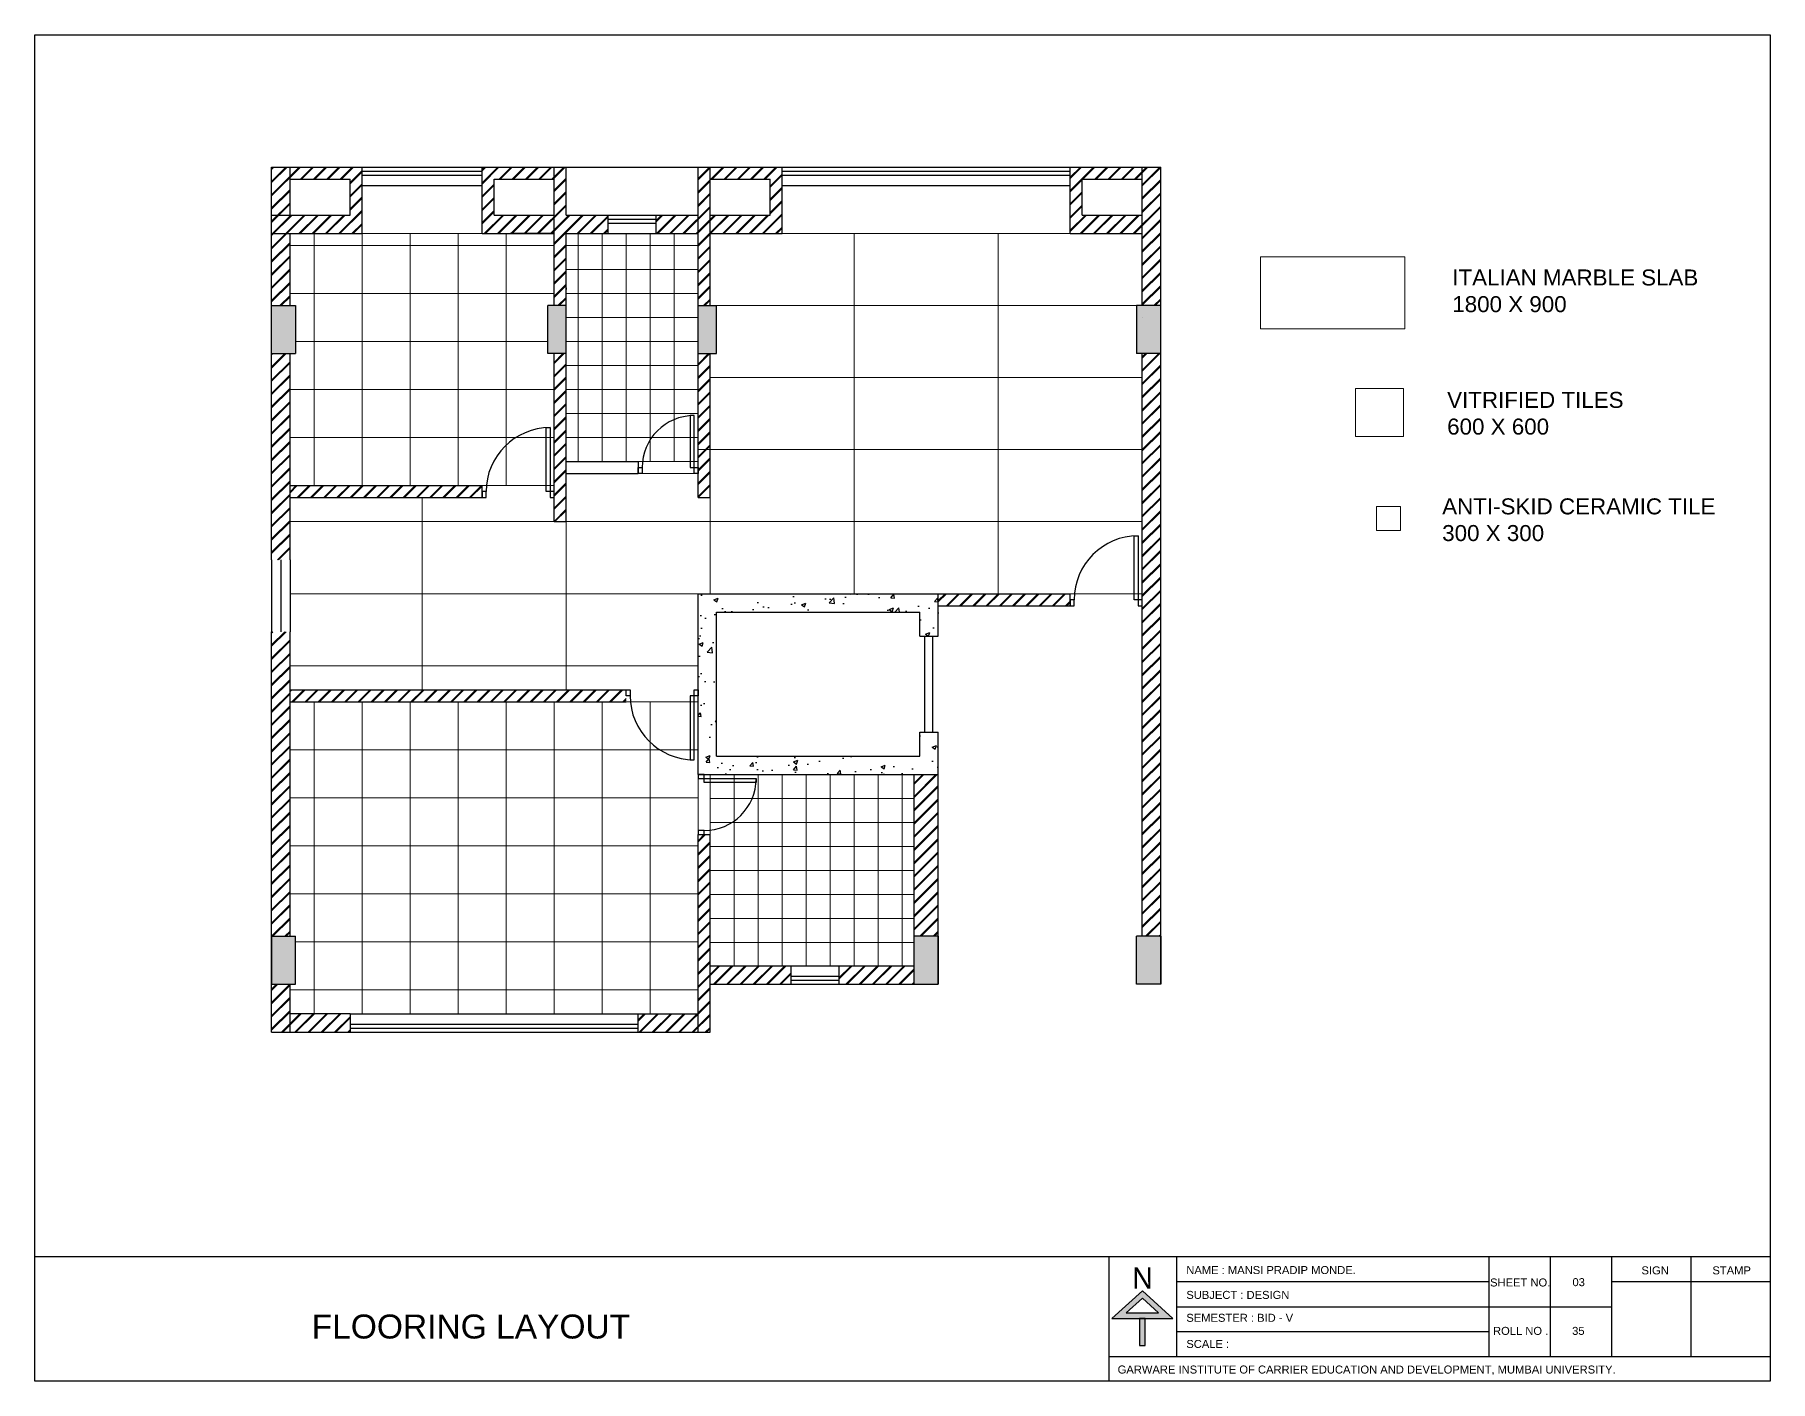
# Model space of a CAD drawing. Header units: millimetres. Extents: x 68955 to 118645, y -193284 to 16474.
# Drawn here: x 75899 to 97588, y -101025 to -84199 of the extents above; entities that cross this region are included whole.
import ezdxf

# ---------------------------------------------------------------- set-up
doc = ezdxf.new("R2010")
doc.units = ezdxf.units.MM
for name, color, linetype, lineweight in [('coloum', 250, 'Continuous', 25), ('door', 4, 'Continuous', 25), ('plan', 7, 'Continuous', 25), ('TEXT', 250, 'Continuous', 15), ('window', 40, 'Continuous', 25)]:
    doc.layers.add(name, color=color, linetype=linetype, lineweight=lineweight)
doc.layers.add('flooring', color=7, linetype='Continuous', lineweight=13, true_color=0xb3673d)
doc.layers.add('PDF6_0', color=7, linetype='Continuous')
doc.layers.add('PDF6_TEXT', color=7, linetype='Continuous')
doc.layers.add('PDF6_wall', color=7, linetype='Continuous', true_color=0x929498)
doc.styles.add('PDF Arial', font='arial.ttf')
doc.styles.add('PDF Yu Gothic', font='Yu Gothic.ttf')
doc.styles.get("Standard").update_dxf_attribs({"font": 'arial.ttf'})
pattern_1 = [(45, (39433.45, -92666.68), (-82.7315, 82.7315), []), (45, (39448.45, -92666.68), (-82.7315, 82.7315), [])]

msp = doc.modelspace()

# ---------------------------------------------------------------- hatches: boundary and pattern name
at = {"layer": 'coloum', "lineweight": 25}
h = msp.add_hatch(dxfattribs=at)
h.set_pattern_fill('JIS_LC_8A', color=251, scale=15)
h.set_pattern_definition([(45, (98216.44, -93646.11), (-82.7315, 82.7315), []), (45, (98231.44, -93646.11), (-82.7315, 82.7315), [])])
h.paths.add_polyline_path([(79089.595, -89833.368), (79089.595, -88183.368), (78859.595, -88183.368), (78859.595, -89983.368), (78859.595, -90758.368), (79089.595, -90758.368), (79089.595, -89983.368)])
h.paths.add_polyline_path([(79089.595, -86683.368), (78859.595, -86683.368), (78859.595, -87583.368), (79089.595, -87583.368)])
h.paths.add_polyline_path([(79989.595, -85853.368), (79089.595, -85853.368), (79089.595, -86003.368), (79839.595, -86003.368), (79839.595, -86453.368), (78859.595, -86453.368), (78859.595, -86683.368), (79089.595, -86683.368), (79989.595, -86683.368)])
h.paths.add_polyline_path([(81639.595, -86003.368), (82389.595, -86003.368), (82389.595, -85853.368), (81489.595, -85853.368), (81489.595, -86683.368), (82389.595, -86683.368), (82389.595, -86453.368), (81639.595, -86453.368)])
h.paths.add_polyline_path([(79089.595, -85853.368), (78859.595, -85853.368), (78859.595, -86453.368), (79089.595, -86453.368)], flags=17)
h.paths.add_polyline_path([(83064.595, -86453.368), (82539.595, -86453.368), (82539.595, -85853.368), (82389.595, -85853.368), (82389.595, -87583.368), (82539.595, -87583.368), (82539.595, -86683.368), (83064.595, -86683.368)])
h.paths.add_polyline_path([(84189.595, -86453.368), (83664.595, -86453.368), (83664.595, -86683.368), (84189.595, -86683.368)])
h.paths.add_polyline_path([(82539.595, -88183.368), (82389.595, -88183.368), (82389.595, -90283.368), (82539.595, -90283.368), (82539.595, -89683.368)])
h.paths.add_polyline_path([(84339.595, -88183.368), (84189.595, -88183.368), (84189.595, -89983.368), (84339.595, -89983.368)])
h.paths.add_polyline_path([(84339.595, -85853.368), (84189.595, -85853.368), (84189.595, -87583.368), (84339.595, -87583.368)])
h.paths.add_polyline_path([(85239.595, -85853.368), (84339.595, -85853.368), (84339.595, -86003.368), (85089.595, -86003.368), (85089.595, -86453.368), (84339.595, -86453.368), (84339.595, -86683.368), (85239.595, -86683.368)])
h.paths.add_polyline_path([(89739.595, -86453.368), (88989.595, -86453.368), (88989.595, -86003.368), (89739.595, -86003.368), (89739.595, -85853.368), (88839.595, -85853.368), (88839.595, -86683.368), (89739.595, -86683.368)])
h.paths.add_polyline_path([(89969.595, -85853.368), (89739.595, -85853.368), (89739.595, -87583.368), (89969.595, -87583.368)])
h.paths.add_polyline_path([(89969.595, -88183.368), (89739.595, -88183.368), (89739.595, -95463.368), (89969.595, -95463.368)])
h.paths.add_polyline_path([(88839.595, -91258.368), (88839.595, -91183.368), (87189.595, -91183.368), (87189.595, -91333.368), (88839.595, -91333.368)])
h.paths.add_polyline_path([(84339.595, -94193.368), (84189.595, -94193.368), (84189.595, -96663.368), (84339.595, -96663.368)])
h.paths.add_polyline_path([(85349.595, -95833.368), (84339.595, -95833.368), (84339.595, -96063.368), (85349.595, -96063.368)])
h.paths.add_polyline_path([(86889.595, -95833.368), (85949.595, -95833.368), (85949.595, -96063.368), (86889.595, -96063.368)])
h.paths.add_polyline_path([(79839.595, -96433.368), (79089.595, -96433.368), (79089.595, -96663.368), (79839.595, -96663.368)])
h.paths.add_polyline_path([(84189.595, -96433.368), (83439.595, -96433.368), (83439.595, -96663.368), (84189.595, -96663.368)])
h.paths.add_polyline_path([(79089.595, -92533.368), (79089.595, -91658.368), (78859.595, -91658.368), (78859.595, -92533.368), (78859.595, -95463.368), (79089.595, -95463.368)])
h.paths.add_polyline_path([(79089.595, -96063.368), (78859.595, -96063.368), (78859.595, -96663.368), (79089.595, -96663.368)])
h = msp.add_hatch(dxfattribs=at)
h.set_pattern_fill('JIS_LC_8A', color=251, scale=15)
h.set_pattern_definition(pattern_1)
h.paths.add_polyline_path([(79389.595, -89983.368), (81489.595, -89983.368), (81489.595, -89833.368), (79089.595, -89833.368), (79089.595, -89983.368)])
h = msp.add_hatch(dxfattribs=at)
h.set_pattern_fill('JIS_LC_8A', color=251, scale=15)
h.set_pattern_definition(pattern_1)
h.paths.add_polyline_path([(79089.595, -92383.368), (79089.595, -92533.368), (83289.595, -92533.368), (83289.595, -92383.368)])
h = msp.add_hatch(dxfattribs=at)
h.set_pattern_fill('JIS_LC_8A', color=251, scale=15)
h.set_pattern_definition([(45, (77183.29, -92666.68), (-82.7315, 82.7315), []), (45, (77198.29, -92666.68), (-82.7315, 82.7315), [])])
h.paths.add_polyline_path([(86889.595, -95463.368), (87189.595, -95463.368), (87189.595, -93443.368), (86889.595, -93443.368)])
at = {"layer": 'PDF6_wall', "transparency": 33554559}
h = msp.add_hatch(color=256, dxfattribs=at)
h.paths.add_polyline_path([(90044.901, -100170.666), (89844.691, -99986.8), (89742.542, -99892.823), (89636.308, -99986.8), (89436.098, -100170.666), (89358.465, -100240.127), (89705.769, -100240.127), (89705.769, -100579.259), (89775.23, -100579.259), (89775.23, -100240.127), (90122.534, -100240.127)])
h.paths.add_polyline_path([(89942.753, -100170.666), (89538.246, -100170.666), (89742.542, -99986.8)], flags=0)
at = {"layer": 'plan', "lineweight": 25}
h = msp.add_hatch(dxfattribs=at)
h.set_pattern_fill('AR-CONC', color=252, scale=3)
h.set_pattern_definition([(50, (39433.45, -92666.7), (546.554, -47.8173), [57.15, -628.65]), (355, (39433.45, -92666.7), (-105.73, 573.1705), [45.72, -502.922]), (100.4514, (39479, -92670.67), (440.824, 525.353), [48.57, -534.271]), (46.1842, (39433.45, -92514.3), (813.237, -126.127), [85.725, -942.975]), (96.6356, (39501.2, -92524.8), (712.212, 742.278), [72.855, -801.407]), (351.1842, (39433.45, -92514.3), (712.212, 742.278), [68.58, -754.379]), (21, (39509.65, -92552.4), (454.843, -306.7956), [57.15, -628.65]), (326, (39509.65, -92552.4), (185.406, 552.564), [45.72, -502.92]), (71.4514, (39547.55, -92577.95), (640.249, 245.7683), [48.57, -534.27]), (37.5, (39433.45, -92666.68), (9.2658, 253.6651), [0, -496.824, 0, -510.54, 0, -504.825]), (7.5, (39433.45, -92666.68), (200.459, 300.5417), [0, -291.084, 0, -485.394, 0, -192.405]), (327.5, (39263.52, -92666.68), (406.7718, -17.1862), [0, -190.5, 0, -594.36, 0, -788.67]), (317.5, (39187.32, -92666.68), (444.3875, 76.2795), [0, -247.65, 0, -394.716, 0, -560.07])])
h.paths.add_polyline_path([(87189.595, -95463.368), (86889.595, -95463.368), (86889.595, -95833.368), (86889.595, -96063.368), (87189.595, -96063.368)])
h.paths.add_polyline_path([(89969.595, -95463.368), (89669.595, -95463.368), (89669.595, -96063.368), (89969.595, -96063.368)])
h.paths.add_polyline_path([(79159.595, -95463.368), (78859.595, -95463.368), (78859.595, -96063.368), (79089.595, -96063.368), (79159.595, -96063.368)])
h.paths.add_polyline_path([(79159.595, -87583.368), (78859.595, -87583.368), (78859.595, -88183.368), (79159.595, -88183.368)])
h.paths.add_polyline_path([(82539.595, -87583.368), (82309.595, -87583.368), (82309.595, -88183.368), (82539.595, -88183.368)])
h.paths.add_polyline_path([(84419.595, -87583.368), (84189.595, -87583.368), (84189.595, -88183.368), (84419.595, -88183.368)])
h.paths.add_polyline_path([(89969.595, -87583.368), (89669.595, -87583.368), (89669.595, -88183.368), (89969.595, -88183.368)])
h = msp.add_hatch(dxfattribs=at)
h.set_pattern_fill('AR-CONC', color=252, scale=3)
h.set_pattern_definition([(50, (77183.3, -92666.7), (546.554, -47.817), [57.15, -628.65]), (355, (77183.3, -92666.7), (-105.73, 573.17), [45.72, -502.922]), (100.4514, (77228.84, -92670.67), (440.824, 525.353), [48.57, -534.27]), (46.184, (77183.3, -92514.3), (813.237, -126.127), [85.725, -942.975]), (96.636, (77251.1, -92524.8), (712.21, 742.28), [72.855, -801.41]), (351.184, (77183.3, -92514.3), (712.21, 742.28), [68.58, -754.38]), (21, (77259.5, -92552.4), (454.843, -306.796), [57.15, -628.65]), (326, (77259.5, -92552.4), (185.406, 552.564), [45.72, -502.92]), (71.4514, (77297.4, -92577.95), (640.25, 245.768), [48.57, -534.27]), (37.5, (77183.3, -92666.68), (9.2658, 253.665), [0, -496.824, 0, -510.54, 0, -504.825]), (7.5, (77183.3, -92666.68), (200.459, 300.542), [0, -291.084, 0, -485.394, 0, -192.405]), (327.5, (77013.37, -92666.68), (406.7718, -17.1862), [0, -190.5, 0, -594.36, 0, -788.67]), (317.5, (76937.17, -92666.68), (444.388, 76.28), [0, -247.65, 0, -394.716, 0, -560.07])])
h.paths.add_polyline_path([(84189.595, -91183.368), (84189.595, -93443.368), (84264.595, -93443.368), (87189.595, -93443.368), (87189.595, -92913.368), (86959.595, -92913.368), (86959.595, -93213.368), (84419.595, -93213.368), (84419.595, -91413.368), (86959.595, -91413.368), (86959.595, -91713.368), (87189.595, -91713.368), (87189.595, -91183.368)])

# ---------------------------------------------------------------- linework, layer by layer
for p, q in [((82389.595, -86683.368), (81839.595, -86683.368)), ((83439.595, -89533.368), (83439.595, -89683.368)), ((87189.595, -95463.368), (87189.595, -93443.368))]:
    msp.add_line(p, q)
at = {"color": 0}
for points in [[(82539.595, -87205.368), (82539.595, -87184.368)], [(82539.595, -87272.368), (82539.595, -87260.368)], [(82539.595, -87294.368), (82539.595, -87272.368)], [(82539.595, -87306.368), (82539.595, -87294.368)], [(82539.595, -87361.368), (82539.595, -87382.368)]]:
    msp.add_lwpolyline(points, dxfattribs=at)
at = {"layer": 'coloum'}
for p, q in [((78859.595, -87583.368), (79159.595, -87583.368)), ((82539.595, -87583.368), (82309.595, -87583.368)), ((82309.595, -88183.368), (82309.595, -87583.368)), ((84189.595, -88183.368), (84189.595, -87583.368)), ((84189.595, -87583.368), (84419.595, -87583.368)), ((84419.595, -88183.368), (84419.595, -87583.368)), ((89969.595, -87583.368), (89669.595, -87583.368)), ((89669.595, -87583.368), (89669.595, -88183.368)), ((89969.595, -88183.368), (89969.595, -87583.368)), ((89739.595, -87726.894), (89739.595, -87726.894)), ((89739.595, -87726.894), (89739.595, -87726.894)), ((78859.595, -88183.368), (79159.595, -88183.368)), ((82539.595, -88183.368), (82309.595, -88183.368)), ((84189.595, -88183.368), (84419.595, -88183.368)), ((89969.595, -88183.368), (89669.595, -88183.368)), ((78859.595, -95463.368), (78859.595, -96063.368)), ((78859.595, -95463.368), (79159.595, -95463.368)), ((79159.595, -96063.368), (79159.595, -95463.368)), ((87189.595, -95463.368), (86889.595, -95463.368)), ((87189.595, -95463.368), (87189.595, -96063.368)), ((87189.595, -96063.368), (87189.595, -95463.368)), ((89969.595, -95463.368), (89669.595, -95463.368)), ((89669.595, -96063.368), (89669.595, -95463.368)), ((89969.595, -95463.368), (89969.595, -96063.368)), ((78859.595, -96063.368), (79159.595, -96063.368)), ((89969.595, -96063.368), (89669.595, -96063.368))]:
    msp.add_line(p, q, dxfattribs=at)
at = {"layer": 'door'}
for p, q in [((87024.595, -92913.368), (87024.595, -91713.368)), ((87124.595, -92913.368), (87124.595, -91713.368))]:
    msp.add_line(p, q, dxfattribs=at)
for points in [[(82339.595, -89908.368), (82289.595, -89908.368), (82289.595, -89108.368), (82339.595, -89108.368)], [(84139.595, -89608.368), (84139.595, -88958.368), (84089.595, -88958.368), (84089.595, -89608.368)], [(83439.595, -89683.368), (83439.595, -89608.368), (83489.595, -89608.368), (83489.595, -89683.368)], [(84139.595, -89683.368), (84139.595, -89608.368), (84189.595, -89608.368), (84189.595, -89683.368)], [(81489.968, -89983.368), (81539.968, -89983.368), (81539.968, -89908.368), (81489.968, -89908.368)], [(82339.595, -89983.368), (82389.595, -89983.368), (82389.595, -89908.368), (82339.595, -89908.368)], [(89688.515, -91258.368), (89638.515, -91258.368), (89638.515, -90458.368), (89688.515, -90458.368)], [(88839.595, -91333.368), (88889.595, -91333.368), (88889.595, -91258.368), (88839.595, -91258.368)], [(89688.515, -91333.368), (89738.515, -91333.368), (89738.515, -91258.368), (89688.515, -91258.368)], [(83289.595, -92383.368), (83339.595, -92383.368), (83339.595, -92458.368), (83289.595, -92458.368)], [(84139.222, -92383.368), (84189.222, -92383.368), (84189.222, -92458.368), (84139.222, -92458.368)], [(84139.222, -92458.368), (84089.222, -92458.368), (84089.222, -93258.368), (84139.222, -93258.368)], [(84189.595, -93493.368), (84264.595, -93493.368), (84264.595, -93443.368), (84189.595, -93443.368)], [(84264.595, -93493.368), (84914.595, -93493.368), (84914.595, -93543.368), (84264.595, -93543.368)], [(84189.595, -94193.368), (84264.595, -94193.368), (84264.595, -94143.368), (84189.595, -94143.368)]]:
    msp.add_lwpolyline(points, close=True, dxfattribs=at)
for centre, radius, start, end in [((82339.595, -89908.368), 799.627, 90, 180), ((84139.595, -89608.368), 650, 90, 180), ((89688.515, -91258.368), 798.92, 90, 180), ((84139.222, -92458.368), 799.627, 180, 270), ((84264.595, -93493.368), 650, 270, 0)]:
    msp.add_arc(centre, radius, start, end, dxfattribs=at)
at = {"layer": 'flooring'}
for p, q in [((79389.595, -86683.368), (79389.595, -89833.368)), ((79989.595, -86683.368), (81489.595, -86683.368)), ((79989.595, -86683.368), (79989.595, -89833.368)), ((80589.595, -86683.368), (80589.595, -89833.368)), ((81189.595, -86683.368), (81189.595, -89833.368)), ((81789.595, -86683.368), (81789.595, -89833.368)), ((82389.595, -86683.368), (82389.595, -87583.368)), ((82689.595, -89533.368), (82689.595, -86683.368)), ((82989.595, -89533.368), (82989.595, -86683.368)), ((83289.595, -89533.368), (83289.595, -86683.368)), ((83589.595, -89533.368), (83589.595, -86683.368)), ((83889.595, -89533.368), (83889.595, -86683.368)), ((84339.595, -86682.072), (84339.379, -87583.368)), ((84339.595, -86683.368), (89739.595, -86683.368)), ((86139.595, -86682.504), (86138.515, -91182.504)), ((87939.595, -86682.936), (87938.515, -91182.936)), ((89739.595, -86683.368), (89739.379, -87583.368)), ((79089.595, -86833.368), (82389.595, -86833.368)), ((82539.595, -86833.368), (84189.595, -86833.368)), ((82539.595, -87133.368), (84189.595, -87133.368)), ((79089.595, -87433.368), (82389.595, -87433.368)), ((82539.595, -87433.368), (84189.595, -87433.368)), ((84419.595, -87583.368), (89738.515, -87583.368)), ((82539.595, -87733.368), (84189.595, -87733.368)), ((79159.595, -88033.368), (82309.595, -88033.368)), ((82539.595, -88033.368), (84189.595, -88033.368)), ((82389.595, -88183.368), (82389.595, -89983.368)), ((84339.235, -88183.368), (84338.515, -91182.072)), ((89739.235, -88183.368), (89738.515, -91183.368)), ((82539.595, -88333.368), (84189.595, -88333.368)), ((84339.163, -88482.072), (89738.515, -88483.368)), ((79089.595, -88633.368), (82389.595, -88633.368)), ((82539.595, -88633.368), (84189.595, -88633.368)), ((82539.595, -88933.368), (84189.595, -88933.368)), ((79089.595, -89233.368), (82389.595, -89233.368)), ((82539.595, -89233.368), (84189.595, -89233.368)), ((82539.595, -89533.368), (84189.595, -89533.368)), ((84189.595, -89383.368), (89738.515, -89383.368)), ((82538.515, -89683.368), (82538.515, -92383.368)), ((83439.595, -89683.368), (84189.595, -89683.368)), ((79089.595, -89833.368), (82389.595, -89833.368)), ((80739.595, -89983.368), (80739.595, -92383.368)), ((79089.595, -90283.368), (89738.515, -90283.368)), ((79089.595, -91183.368), (89738.515, -91183.368)), ((84189.595, -91183.368), (89738.515, -91183.368)), ((79089.595, -92083.368), (84189.595, -92083.368)), ((79089.595, -92533.368), (84189.595, -92533.368)), ((79389.595, -92533.368), (79389.595, -96433.368)), ((79989.595, -92533.368), (79989.595, -96433.368)), ((80589.595, -92533.368), (80589.595, -96433.368)), ((81189.595, -92533.368), (81189.595, -96433.368)), ((81189.595, -92533.368), (81189.595, -96433.368)), ((81789.595, -92533.368), (81789.595, -96433.368)), ((82389.595, -92533.368), (82389.595, -96433.368)), ((82989.595, -92533.368), (82989.595, -96433.368)), ((83589.595, -92533.368), (83589.595, -96433.368)), ((84189.595, -92533.368), (84189.595, -96433.368)), ((79089.595, -93133.368), (84189.595, -93133.368)), ((84189.595, -94193.368), (84189.595, -93443.368)), ((84339.595, -95833.368), (84339.595, -93443.368)), ((84639.595, -95833.368), (84639.595, -93443.368)), ((84939.595, -95833.368), (84939.595, -93443.368)), ((85239.595, -95833.368), (85239.595, -93443.368)), ((85539.595, -95833.368), (85539.595, -93443.368)), ((85839.595, -95833.368), (85839.595, -93443.368)), ((86139.595, -95833.368), (86139.595, -93443.368)), ((86439.595, -95833.368), (86439.595, -93443.368)), ((86739.595, -95833.368), (86739.595, -93443.368)), ((79089.595, -93733.368), (84189.595, -93733.368)), ((84339.595, -93743.368), (86889.595, -93743.368)), ((84339.595, -94043.368), (86889.595, -94043.368)), ((79089.595, -94333.368), (84189.595, -94333.368)), ((84339.595, -94343.368), (86889.595, -94343.368)), ((84339.595, -94643.368), (86889.595, -94643.368)), ((79089.595, -94933.368), (84189.595, -94933.368)), ((84339.595, -94943.368), (86889.595, -94943.368)), ((84339.595, -95243.368), (86889.595, -95243.368)), ((79159.595, -95533.368), (84189.595, -95533.368)), ((84339.595, -95543.368), (86889.595, -95543.368)), ((79089.595, -96133.368), (84189.595, -96133.368))]:
    msp.add_line(p, q, dxfattribs=at)
at = {"layer": 'PDF6_0', "lineweight": 25}
msp.add_lwpolyline([(75899.418, -84198.774), (97587.524, -84198.774), (97587.524, -101024.625), (75899.418, -101024.625)], close=True, dxfattribs=at)
for points in [[(97587.524, -99467.887), (75899.418, -99467.887)], [(89321.692, -99467.887), (89321.692, -101024.625)], [(90167.479, -99467.887), (90167.479, -100714.095)], [(94069.54, -99467.887), (94069.54, -100714.095)], [(94837.695, -99467.887), (94837.695, -100714.095)], [(95601.763, -99467.887), (95601.763, -100714.095)], [(96594.644, -99467.887), (96594.644, -100714.095)], [(90167.479, -99778.417), (90167.479, -99778.417)], [(90167.479, -99778.417), (94069.54, -99778.417)], [(95601.763, -99778.417), (97587.524, -99778.417)], [(90167.479, -100093.034), (90167.479, -100093.034)], [(90167.479, -100093.034), (95601.763, -100093.034)], [(90167.479, -100403.564), (90167.479, -100403.564)], [(90167.479, -100403.564), (94069.54, -100403.564)], [(89321.692, -100714.095), (97587.524, -100714.095)], [(90167.479, -100714.095), (90167.479, -100714.095)]]:
    msp.add_lwpolyline(points, dxfattribs=at)
at = {"layer": 'PDF6_wall', "color": 251, "lineweight": 25, "true_color": 0x535353}
for points in [[(89742.542, -100240.127), (90122.534, -100240.127), (89742.542, -99892.823), (89358.465, -100240.127)], [(89742.542, -99986.8), (89538.246, -100170.666), (89742.542, -100170.666), (89942.753, -100170.666)], [(89775.23, -100240.127), (89705.769, -100240.127), (89705.769, -100579.259), (89775.23, -100579.259)]]:
    msp.add_lwpolyline(points, close=True, dxfattribs=at)
at = {"layer": 'plan'}
for p, q in [((78859.595, -89983.368), (78859.595, -85853.368)), ((78859.595, -85853.368), (89969.595, -85853.368)), ((79089.595, -86453.368), (79089.595, -85853.368)), ((79989.595, -86683.368), (79989.595, -85853.368)), ((81489.595, -86683.368), (81489.595, -85853.368)), ((82389.595, -87583.368), (82389.595, -85853.368)), ((82539.595, -86453.368), (82539.595, -85853.368)), ((84189.595, -89983.368), (84189.595, -85853.368)), ((84339.595, -87583.368), (84339.595, -85853.368)), ((85239.595, -86683.368), (85239.595, -85853.368)), ((88839.595, -86683.368), (88839.595, -85853.368)), ((89739.595, -87583.368), (89739.595, -85853.368)), ((89969.595, -96063.368), (89969.595, -85853.368)), ((79089.595, -86003.368), (79839.595, -86003.368)), ((79839.595, -86453.368), (79839.595, -86003.368)), ((81639.595, -86003.368), (82389.595, -86003.368)), ((81639.595, -86453.368), (81639.595, -86003.368)), ((84339.595, -86003.368), (85089.595, -86003.368)), ((85089.595, -86453.368), (85089.595, -86003.368)), ((88989.595, -86003.368), (89739.595, -86003.368)), ((88989.595, -86453.368), (88989.595, -86003.368)), ((78859.595, -86453.368), (79839.595, -86453.368)), ((81639.595, -86453.368), (82389.595, -86453.368)), ((82539.595, -86453.368), (83064.595, -86453.368)), ((83064.595, -86683.368), (83064.595, -86453.368)), ((83664.595, -86453.368), (84189.595, -86453.368)), ((83664.595, -86683.368), (83664.595, -86453.368)), ((84339.595, -86453.368), (85089.595, -86453.368)), ((88989.595, -86453.368), (89739.595, -86453.368)), ((78859.595, -86683.368), (79989.595, -86683.368)), ((79089.595, -87583.368), (79089.595, -86683.368)), ((81489.595, -86683.368), (82389.595, -86683.368)), ((82539.595, -89983.368), (82539.595, -86683.368)), ((82539.595, -86683.368), (83064.595, -86683.368)), ((83664.595, -86683.368), (84189.595, -86683.368)), ((84339.595, -86683.368), (85239.595, -86683.368)), ((88839.595, -86683.368), (89739.595, -86683.368)), ((79159.595, -87583.368), (79159.595, -88183.368)), ((79089.595, -89983.368), (79089.595, -88183.368)), ((82389.595, -90283.368), (82389.595, -88183.368)), ((84339.595, -89983.368), (84339.595, -88183.368)), ((89739.595, -95463.368), (89739.595, -88183.368)), ((82539.595, -89533.368), (83439.595, -89533.368)), ((82539.595, -89683.368), (83439.595, -89683.368)), ((78859.595, -90758.368), (78859.595, -89983.368)), ((79089.595, -89833.368), (81489.595, -89833.368)), ((79089.595, -89983.368), (81489.595, -89983.368)), ((79089.595, -90758.368), (79089.595, -89983.368)), ((79089.595, -89983.368), (79389.595, -89983.368)), ((81489.595, -89983.368), (81489.595, -89833.368)), ((82389.595, -89983.368), (82389.595, -89833.368)), ((82539.595, -90283.368), (82539.595, -89983.368)), ((84189.595, -89983.368), (84339.595, -89983.368)), ((82389.595, -90283.368), (82539.595, -90283.368)), ((84189.595, -91183.368), (88839.595, -91183.368)), ((84189.595, -93443.368), (84189.595, -91183.368)), ((87189.595, -91713.368), (87189.595, -91183.368)), ((88839.595, -91333.368), (88839.595, -91183.368)), ((84419.595, -91413.368), (86959.595, -91413.368)), ((84419.595, -93213.368), (84419.595, -91413.368)), ((86959.595, -91713.368), (86959.595, -91413.368)), ((87189.595, -91333.368), (88839.595, -91333.368)), ((78859.595, -92533.368), (78859.595, -91658.368)), ((79089.595, -92533.368), (79089.595, -91658.368)), ((86959.595, -91713.368), (87189.595, -91713.368)), ((79089.595, -92383.368), (83289.595, -92383.368)), ((78859.595, -96663.368), (78859.595, -92533.368)), ((79089.595, -95463.368), (79089.595, -92533.368)), ((79089.595, -92533.368), (83289.595, -92533.368)), ((86959.595, -93213.368), (86959.595, -92913.368)), ((86959.595, -92913.368), (87189.595, -92913.368)), ((87189.595, -96063.368), (87189.595, -92913.368)), ((84419.595, -93213.368), (86959.595, -93213.368)), ((84189.595, -93443.368), (87189.595, -93443.368)), ((86889.595, -96063.368), (86889.595, -93443.368)), ((84189.595, -94193.368), (84339.595, -94193.368)), ((84189.595, -96663.368), (84189.595, -94193.368)), ((84339.595, -96663.368), (84339.595, -94193.368)), ((84339.595, -95833.368), (85349.595, -95833.368)), ((85349.595, -95833.368), (85349.595, -96063.368)), ((85949.595, -95833.368), (86889.595, -95833.368)), ((85949.595, -95833.368), (85949.595, -96063.368)), ((79089.595, -96663.368), (79089.595, -96063.368)), ((84339.595, -96063.368), (85349.595, -96063.368)), ((85949.595, -96063.368), (87189.595, -96063.368)), ((79839.595, -96433.368), (79089.595, -96433.368)), ((79839.595, -96433.368), (79839.595, -96663.368)), ((83439.595, -96663.368), (83439.595, -96433.368)), ((83439.595, -96433.368), (84189.595, -96433.368)), ((78859.595, -96663.368), (84339.595, -96663.368))]:
    msp.add_line(p, q, dxfattribs=at)
at = {"layer": 'TEXT'}
for points in [[(91219.037, -86973.669), (93019.037, -86973.669), (93019.037, -87873.669), (91219.037, -87873.669)], [(92403.403, -88618.283), (93003.403, -88618.283), (93003.403, -89218.283), (92403.403, -89218.283)], [(92666.725, -90095.842), (92966.725, -90095.842), (92966.725, -90395.842), (92666.725, -90395.842)]]:
    msp.add_lwpolyline(points, close=True, dxfattribs=at)
at = {"layer": 'window'}
for p, q in [((79989.595, -85853.368), (81489.595, -85853.368)), ((85239.595, -85853.368), (88839.595, -85853.368)), ((79989.595, -85903.368), (81489.595, -85903.368)), ((79989.595, -85953.368), (81489.595, -85953.368)), ((79989.595, -86083.368), (81489.595, -86083.368)), ((85239.595, -85903.368), (88839.595, -85903.368)), ((85239.595, -85953.368), (88839.595, -85953.368)), ((85239.595, -86083.368), (88839.595, -86083.368)), ((83064.595, -86453.368), (83664.595, -86453.368)), ((83064.595, -86503.368), (83664.595, -86503.368)), ((83064.595, -86553.368), (83664.595, -86553.368)), ((83064.595, -86683.368), (83664.595, -86683.368)), ((78859.595, -90758.368), (78859.595, -91658.368)), ((78974.595, -90758.368), (78974.595, -91658.368)), ((79089.595, -90758.368), (79089.595, -91658.368)), ((85349.595, -95833.368), (85949.595, -95833.368)), ((85349.595, -95963.368), (85949.595, -95963.368)), ((85349.595, -96013.368), (85949.595, -96013.368)), ((85349.595, -96063.368), (85949.595, -96063.368)), ((79839.595, -96433.368), (83439.595, -96433.368)), ((79839.595, -96563.368), (83439.595, -96563.368)), ((79839.595, -96613.368), (83439.595, -96613.368)), ((79839.595, -96663.368), (83439.595, -96663.368))]:
    msp.add_line(p, q, dxfattribs=at)

# ---------------------------------------------------------------- texts
at = {"layer": 'PDF6_TEXT', "attachment_point": 7}
for s, insert, char_height, style in [('N', (89611.793, -99869), 266.257, 'PDF Yu Gothic'), ('NAME : MANSI PRADIP MONDE.', (90290.057, -99686.146), 99.97811, 'PDF Arial'), ('SHEET NO.', (94085.884, -99841.411), 99.9781, 'PDF Arial'), ('03', (95115.538, -99837.394), 99.9781, 'PDF Arial'), ('SIGN', (95977.669, -99690.232), 99.9781, 'PDF Arial'), ('STAMP', (96864.315, -99690.232), 99.9781, 'PDF Arial'), ('SUBJECT : DESIGN', (90290.057, -99996.676), 99.97811, 'PDF Arial'), ('FLOORING LAYOUT', (79360.199, -100494.484), 299.93432, 'PDF Arial'), ('SEMESTER : BID - V', (90290.057, -100282.691), 99.97811, 'PDF Arial'), ('ROLL NO .', (94122.657, -100446.129), 99.9781, 'PDF Arial'), ('35', (95111.452, -100446.197), 99.9781, 'PDF Arial'), ('SCALE :', (90290.057, -100609.566), 99.9781, 'PDF Arial'), ('GARWARE INSTITUTE OF CARRIER EDUCATION AND DEVELOPMENT, MUMBAI UNIVERSITY.', (89432.012, -100946.341), 99.97811, 'PDF Arial')]:
    msp.add_mtext(s, dxfattribs=dict(at, insert=insert, char_height=char_height, style=style))
at = {"layer": 'TEXT', "char_height": 200, "attachment_point": 1}
for s, width, insert in [('ITALIAN MARBLE SLAB\\P1800 X 900', 3213.7284, (93613.75, -87132.083)), ('VITRIFIED TILES \\P600 X 600 ', 2956.42938, (93549.629, -88661.839)), ('ANTI-SKID CERAMIC TILE\\P300 X 300', 3471.02795, (93487.67, -89992.25))]:
    msp.add_mtext_dynamic_manual_height_columns(s, width=width, gutter_width=25, heights=[0], dxfattribs=dict(at, insert=insert))

doc.saveas('drawing.dxf')
